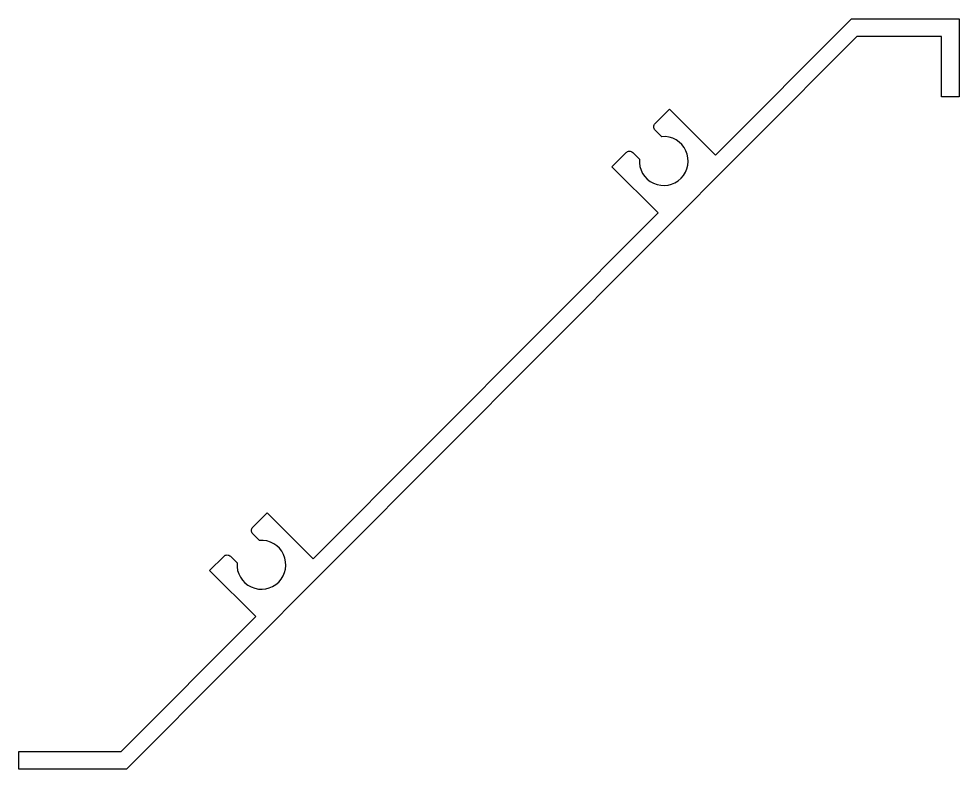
# Model space of a CAD drawing. Extents: x 136.1 to 196.8, y 193.3 to 241.6.
import ezdxf

# ---------------------------------------------------------------- set-up
doc = ezdxf.new("R2010")
doc.units = 0
doc.layers.get('0').update_dxf_attribs({"linetype": 'CONTINUOUS'})

msp = doc.modelspace()

# ---------------------------------------------------------------- linework, layer by layer
msp.add_lwpolyline([(177.149, 234.9), (178.067, 235.821), (181.042, 232.857), (189.801, 241.65), (196.751, 241.65), (196.751, 236.612), (195.603, 236.612), (195.603, 240.512), (190.15, 240.512), (143.081, 193.258), (136.128, 193.258), (136.128, 194.394), (142.73, 194.394), (151.402, 203.1), (148.426, 206.064), (149.344, 206.985, -0.414214), (149.768, 206.986), (150.196, 206.56, 2.703245), (151.643, 208.012), (151.215, 208.439, -0.414214), (151.214, 208.863), (152.131, 209.784), (155.107, 206.82), (177.337, 229.137), (174.362, 232.101), (175.279, 233.022, -0.414214), (175.703, 233.023), (176.131, 232.597, 2.703245), (177.578, 234.049), (177.15, 234.476, -0.414214)], format="xyb", close=True)

doc.saveas('drawing.dxf')
